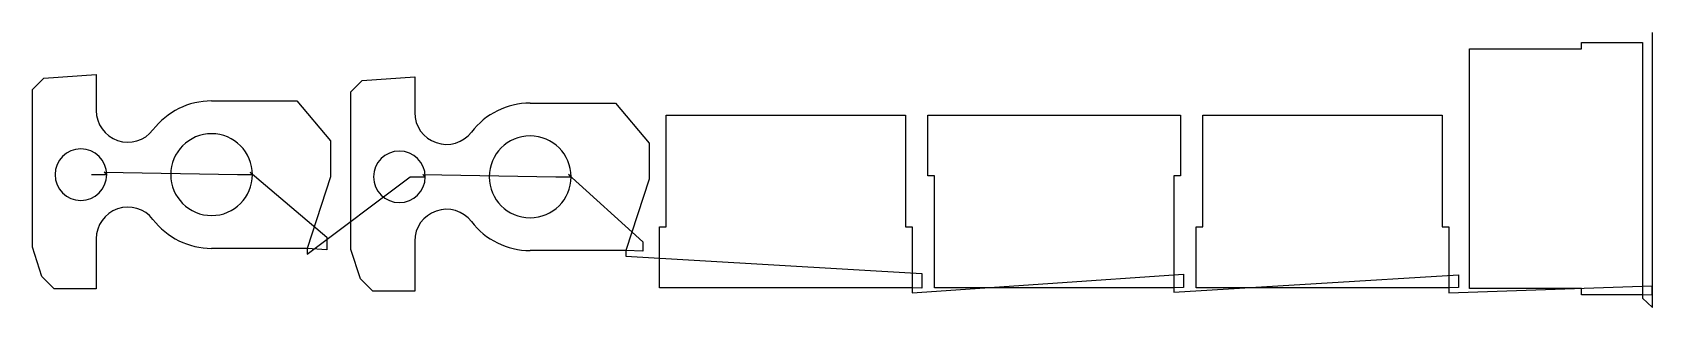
# Model space of a CAD drawing. Header units: metres. Extents: x 29 to 3793, y 2361 to 3000.
import ezdxf

# ---------------------------------------------------------------- set-up
doc = ezdxf.new("R2010")
doc.units = ezdxf.units.M

msp = doc.modelspace()

# ---------------------------------------------------------------- linework, layer by layer
at = {"layer": 'TOOL_0'}
for p, q in [((3627.676, 2961.818), (3627.676, 2976.818)), ((3627.676, 2976.818), (3769.176, 2976.818)), ((3769.176, 2976.818), (3769.176, 2390.318)), ((3792.825, 2999.001), (3792.825, 3000.001)), ((3792.825, 2360.574), (3792.825, 2999.001)), ((3367.676, 2405.318), (3367.676, 2961.818)), ((3367.676, 2961.818), (3627.676, 2961.818)), ((55.225, 2893.297), (177.094, 2901.819)), ((177.094, 2901.819), (177.094, 2818.593)), ((28.924, 2866.996), (55.225, 2893.297)), ((28.924, 2500.93), (28.924, 2866.996)), ((768.946, 2861.906), (795.247, 2888.207)), ((768.946, 2495.84), (768.946, 2861.906)), ((795.247, 2888.207), (917.116, 2896.729)), ((917.116, 2896.729), (917.116, 2813.503)), ((445.174, 2840.729), (643.56, 2840.729)), ((643.56, 2840.729), (721.424, 2747.934)), ((1185.196, 2835.639), (1383.582, 2835.639)), ((1383.582, 2835.639), (1461.446, 2742.844)), ((1500.94, 2547.959), (1500.94, 2807.959)), ((1500.94, 2807.959), (2057.44, 2807.959)), ((2057.44, 2807.959), (2057.44, 2547.959)), ((2109.385, 2666.458), (2109.385, 2807.958)), ((2109.385, 2807.958), (2695.885, 2807.958)), ((2695.885, 2807.958), (2695.885, 2666.458)), ((2747.83, 2547.959), (2747.83, 2807.959)), ((2747.83, 2807.959), (3304.33, 2807.959)), ((3304.33, 2807.959), (3304.33, 2547.959)), ((721.424, 2747.934), (721.424, 2664.281)), ((1461.446, 2742.844), (1461.446, 2659.191)), ((201.475, 2669.478), (195.818, 2675.135)), ((195.818, 2675.135), (505.175, 2669.478)), ((540.175, 2669.478), (534.518, 2675.135)), ((534.518, 2675.135), (712.601, 2524.412)), ((166.475, 2669.478), (201.475, 2669.478)), ((505.175, 2669.478), (540.175, 2669.478)), ((667.47, 2484.921), (906.497, 2664.388)), ((721.424, 2664.281), (667.47, 2498.229)), ((906.497, 2664.388), (941.497, 2664.388)), ((941.497, 2664.388), (935.84, 2670.045)), ((935.84, 2670.045), (1245.197, 2664.388)), ((1245.197, 2664.388), (1280.197, 2664.388)), ((1280.197, 2664.388), (1274.54, 2670.045)), ((1274.54, 2670.045), (1446.911, 2513.216)), ((1461.446, 2659.191), (1407.492, 2493.139)), ((2124.385, 2666.458), (2109.385, 2666.458)), ((2124.385, 2406.458), (2124.385, 2666.458)), ((2695.885, 2666.458), (2680.885, 2666.458)), ((2680.885, 2666.458), (2680.885, 2406.458)), ((712.601, 2524.412), (712.601, 2494.677)), ((1485.94, 2406.459), (1485.94, 2547.959)), ((1485.94, 2547.959), (1500.94, 2547.959)), ((2057.44, 2547.959), (2072.44, 2547.959)), ((2072.44, 2547.959), (2072.44, 2406.459)), ((2732.83, 2406.459), (2732.83, 2547.959)), ((2732.83, 2547.959), (2747.83, 2547.959)), ((3304.33, 2547.959), (3319.33, 2547.959)), ((3319.33, 2547.959), (3319.33, 2406.459)), ((51.131, 2432.583), (28.924, 2500.93)), ((177.094, 2520.174), (177.094, 2404.228)), ((667.471, 2498.228), (445.174, 2498.228)), ((667.47, 2498.229), (667.47, 2484.921)), ((712.601, 2494.677), (667.471, 2498.228)), ((791.153, 2427.493), (768.946, 2495.84)), ((917.116, 2515.084), (917.116, 2399.138)), ((1407.493, 2493.138), (1185.196, 2493.138)), ((1407.492, 2493.139), (1407.492, 2480.34)), ((1446.911, 2492.005), (1407.493, 2493.138)), ((1446.911, 2513.216), (1446.911, 2492.005)), ((1407.492, 2480.34), (2094.931, 2439.426)), ((79.486, 2404.228), (51.131, 2432.583)), ((819.508, 2399.138), (791.153, 2427.493)), ((2072.44, 2394.73), (2702.781, 2437.978)), ((2094.931, 2439.426), (2094.931, 2405.904)), ((2680.885, 2396.651), (3342.133, 2436.367)), ((2702.781, 2437.978), (2702.781, 2407.096)), ((3319.33, 2394.588), (3791.004, 2411.126)), ((3342.133, 2436.367), (3342.133, 2407.179)), ((3791.004, 2411.126), (3791.004, 2389.753)), ((177.094, 2404.228), (79.486, 2404.228)), ((917.116, 2399.138), (819.508, 2399.138)), ((2072.44, 2406.459), (1485.94, 2406.459)), ((2094.931, 2405.904), (2072.44, 2406.459)), ((2072.44, 2406.459), (2072.44, 2394.73)), ((2680.885, 2406.458), (2124.385, 2406.458)), ((2702.781, 2407.096), (2680.885, 2406.458)), ((2680.885, 2406.458), (2680.885, 2396.651)), ((3319.33, 2406.459), (2732.83, 2406.459)), ((3342.133, 2407.179), (3319.33, 2406.459)), ((3319.33, 2406.459), (3319.33, 2394.588)), ((3627.676, 2405.318), (3367.676, 2405.318)), ((3627.676, 2390.318), (3627.676, 2405.318)), ((3769.176, 2390.318), (3627.676, 2390.318)), ((3791.004, 2389.753), (3769.176, 2390.318)), ((3769.176, 2390.318), (3769.176, 2382.735)), ((3769.176, 2382.735), (3792.825, 2360.574))]:
    msp.add_line(p, q, dxfattribs=at)
for centre, radius, start, end in [((445.225, 2669.355), 171.374, 90.017051, 142.631809), ((1185.247, 2664.265), 171.374, 90.017051, 142.631809), ((250.844, 2818.689), 73.75, 180.074582, 322.082634), ((990.866, 2813.599), 73.75, 180.074582, 322.082634), ((445.175, 2669.478), 95, 0, 180), ((1185.197, 2664.388), 95, 0, 180), ((141.475, 2669.478), 60, 0, 180), ((881.497, 2664.388), 60, 0, 180), ((141.475, 2669.478), 60, 180, 0), ((445.175, 2669.478), 95, 180, 0), ((881.497, 2664.388), 60, 180, 0), ((1185.197, 2664.388), 95, 180, 0), ((250.844, 2520.268), 73.75, 37.917366, 180.073028), ((445.225, 2669.602), 171.374, 217.368191, 269.982949), ((990.866, 2515.178), 73.75, 37.917366, 180.073028), ((1185.247, 2664.512), 171.374, 217.368191, 269.982949)]:
    msp.add_arc(centre, radius, start, end, dxfattribs=at)

doc.saveas('drawing.dxf')
